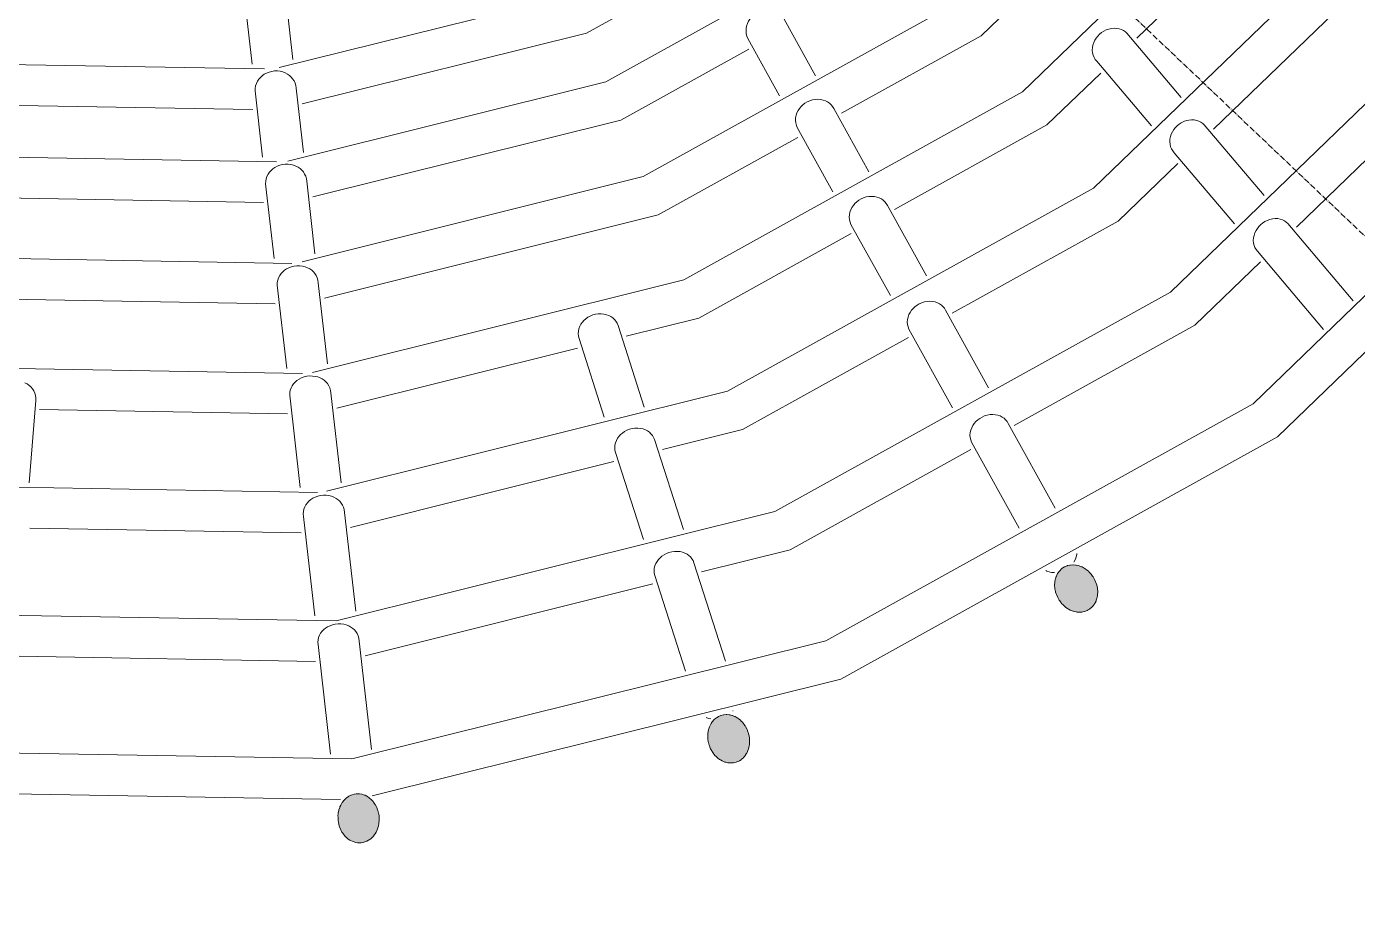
# Model space of a CAD drawing. Header units: millimetres. Extents: x -100577 to 287200, y -212120 to 238461.
# Drawn here: x 58146 to 58729, y 46492 to 46873 of the extents above; entities that cross this region are included whole.
import ezdxf

# ---------------------------------------------------------------- set-up
doc = ezdxf.new("R2010")
doc.units = ezdxf.units.MM
doc.linetypes.add('DASHDOT', pattern=[3.556, 2.54, -0.508, 0, -0.508])
for name, color, linetype, lineweight in [('02_切断（家具）', 8, 'Continuous', 18), ('11_見えがかり（家具）', 8, 'Continuous', 9), ('70_断面の位置', 6, 'DASHDOT', 9)]:
    doc.layers.add(name, color=color, linetype=linetype, lineweight=lineweight)

msp = doc.modelspace()

# ---------------------------------------------------------------- hatches: boundary and pattern name
at = {"layer": '02_切断（家具）'}
for points in [[(58613.7, 46620.59), (58613.26, 46619.96), (58613.07, 46619.67), (58612.55, 46619.11), (58612.32, 46618.86), (58611.72, 46618.36), (58611.44, 46618.14), (58610.75, 46617.73), (58610.43, 46617.54), (58609.66, 46617.24), (58609.31, 46617.1), (58608.47, 46616.92), (58608.09, 46616.83), (58607.21, 46616.78), (58606.82, 46616.76), (58605.92, 46616.84), (58605.52, 46616.88), (58604.62, 46617.1), (58604.24, 46617.19), (58603.37, 46617.54), (58603, 46617.68), (58602.18, 46618.13), (58601.84, 46618.32), (58601.08, 46618.86), (58600.78, 46619.07), (58600.1, 46619.68), (58599.84, 46619.92), (58599.21, 46620.61), (58598.98, 46620.87), (58598.39, 46621.66), (58598.18, 46621.95), (58597.66, 46622.85), (58597.48, 46623.16), (58597.05, 46624.14), (58596.9, 46624.48), (58596.58, 46625.52), (58596.47, 46625.87), (58596.27, 46626.95), (58596.21, 46627.29), (58596.15, 46628.38), (58596.13, 46628.72), (58596.2, 46629.78), (58596.22, 46630.09), (58596.42, 46631.1), (58596.48, 46631.39), (58596.8, 46632.32), (58596.89, 46632.58), (58597.31, 46633.41), (58597.43, 46633.65), (58597.93, 46634.37), (58598.06, 46634.57), (58598.65, 46635.21), (58598.81, 46635.38), (58599.5, 46635.95), (58599.69, 46636.1), (58600.48, 46636.57), (58600.7, 46636.7), (58601.58, 46637.04), (58601.82, 46637.14), (58602.78, 46637.35), (58603.04, 46637.4), (58604.03, 46637.46), (58604.31, 46637.48), (58605.32, 46637.38), (58605.61, 46637.36), (58606.61, 46637.11), (58606.89, 46637.04), (58607.85, 46636.67), (58608.13, 46636.56), (58609.02, 46636.07), (58609.29, 46635.92), (58610.1, 46635.35), (58610.35, 46635.17), (58611.06, 46634.53), (58611.29, 46634.32), (58611.94, 46633.61), (58612.16, 46633.37), (58612.75, 46632.57), (58612.95, 46632.29), (58613.47, 46631.39), (58613.65, 46631.07), (58614.08, 46630.11), (58614.23, 46629.76), (58614.54, 46628.75), (58614.66, 46628.37), (58614.85, 46627.35), (58614.92, 46626.95), (58614.98, 46625.93), (58615, 46625.52), (58614.94, 46624.55), (58614.91, 46624.15), (58614.73, 46623.23), (58614.65, 46622.85), (58614.36, 46622.01), (58614.24, 46621.65), (58613.87, 46620.92)], [(58461.24, 46554.77), (58460.78, 46554.11), (58460.58, 46553.82), (58460.06, 46553.24), (58459.83, 46552.99), (58459.21, 46552.48), (58458.94, 46552.25), (58458.24, 46551.82), (58457.93, 46551.63), (58457.16, 46551.32), (58456.81, 46551.18), (58455.98, 46550.98), (58455.61, 46550.9), (58454.75, 46550.84), (58454.36, 46550.82), (58453.49, 46550.9), (58453.1, 46550.94), (58452.24, 46551.16), (58451.86, 46551.25), (58451.02, 46551.6), (58450.67, 46551.74), (58449.89, 46552.2), (58449.56, 46552.39), (58448.85, 46552.93), (58448.55, 46553.16), (58447.92, 46553.77), (58447.66, 46554.02), (58447.08, 46554.71), (58446.85, 46554.99), (58446.32, 46555.79), (58446.12, 46556.09), (58445.65, 46557), (58445.48, 46557.33), (58445.1, 46558.32), (58444.97, 46558.67), (58444.69, 46559.73), (58444.6, 46560.09), (58444.45, 46561.18), (58444.4, 46561.55), (58444.38, 46562.65), (58444.37, 46563), (58444.48, 46564.08), (58444.52, 46564.42), (58444.75, 46565.44), (58444.82, 46565.75), (58445.17, 46566.69), (58445.27, 46566.97), (58445.71, 46567.81), (58445.84, 46568.06), (58446.35, 46568.79), (58446.49, 46569), (58447.09, 46569.65), (58447.25, 46569.84), (58447.95, 46570.42), (58448.14, 46570.58), (58448.94, 46571.06), (58449.15, 46571.19), (58450.03, 46571.55), (58450.27, 46571.65), (58451.21, 46571.86), (58451.47, 46571.92), (58452.45, 46571.99), (58452.72, 46572), (58453.71, 46571.91), (58453.98, 46571.88), (58454.95, 46571.64), (58455.22, 46571.57), (58456.15, 46571.19), (58456.41, 46571.08), (58457.27, 46570.58), (58457.52, 46570.43), (58458.29, 46569.84), (58458.53, 46569.66), (58459.21, 46569.01), (58459.42, 46568.8), (58460.03, 46568.07), (58460.22, 46567.84), (58460.78, 46567), (58460.96, 46566.73), (58461.44, 46565.8), (58461.6, 46565.49), (58461.98, 46564.5), (58462.11, 46564.15), (58462.38, 46563.11), (58462.48, 46562.73), (58462.62, 46561.67), (58462.68, 46561.27), (58462.7, 46560.22), (58462.7, 46559.82), (58462.6, 46558.81), (58462.56, 46558.41), (58462.34, 46557.46), (58462.25, 46557.07), (58461.94, 46556.22), (58461.81, 46555.85), (58461.41, 46555.09)], [(58295.47, 46536.13), (58296.21, 46535.61), (58296.42, 46535.46), (58297.11, 46534.85), (58297.31, 46534.67), (58297.95, 46533.93), (58298.14, 46533.71), (58298.72, 46532.87), (58298.9, 46532.61), (58299.39, 46531.67), (58299.54, 46531.36), (58299.93, 46530.35), (58300.06, 46530.01), (58300.32, 46528.94), (58300.42, 46528.58), (58300.56, 46527.5), (58300.61, 46527.11), (58300.62, 46526.04), (58300.63, 46525.65), (58300.52, 46524.62), (58300.49, 46524.23), (58300.28, 46523.27), (58300.19, 46522.89), (58299.9, 46522.01), (58299.77, 46521.66), (58299.4, 46520.87), (58299.25, 46520.55), (58298.81, 46519.83), (58298.62, 46519.53), (58298.08, 46518.86), (58297.85, 46518.58), (58297.22, 46517.98), (58296.94, 46517.72), (58296.24, 46517.22), (58295.92, 46517), (58295.15, 46516.62), (58294.8, 46516.45), (58293.98, 46516.19), (58293.61, 46516.08), (58292.77, 46515.96), (58292.39, 46515.91), (58291.54, 46515.93), (58291.15, 46515.94), (58290.33, 46516.1), (58289.95, 46516.17), (58289.17, 46516.45), (58288.81, 46516.57), (58288.08, 46516.95), (58287.76, 46517.12), (58287.09, 46517.58), (58286.81, 46517.78), (58286.18, 46518.34), (58285.92, 46518.58), (58285.33, 46519.26), (58285.09, 46519.53), (58284.55, 46520.32), (58284.33, 46520.64), (58283.87, 46521.53), (58283.69, 46521.88), (58283.31, 46522.87), (58283.17, 46523.24), (58282.91, 46524.28), (58282.81, 46524.67), (58282.67, 46525.75), (58282.62, 46526.14), (58282.61, 46527.23), (58282.6, 46527.6), (58282.71, 46528.66), (58282.74, 46529.02), (58282.97, 46530.03), (58283.04, 46530.36), (58283.36, 46531.3), (58283.46, 46531.59), (58283.86, 46532.44), (58283.98, 46532.7), (58284.47, 46533.48), (58284.61, 46533.72), (58285.21, 46534.46), (58285.38, 46534.67), (58286.09, 46535.34), (58286.29, 46535.52), (58287.08, 46536.09), (58287.31, 46536.24), (58288.19, 46536.68), (58288.43, 46536.8), (58289.36, 46537.09), (58289.62, 46537.17), (58290.58, 46537.3), (58290.84, 46537.34), (58291.81, 46537.31), (58292.08, 46537.3), (58293.02, 46537.13), (58293.28, 46537.08), (58294.17, 46536.76), (58294.42, 46536.68), (58295.24, 46536.25)]]:
    msp.add_hatch(color=8, dxfattribs=at).paths.add_polyline_path(points)

# ---------------------------------------------------------------- linework, layer by layer
for points in [[(58613.7, 46620.59), (58613.26, 46619.96), (58613.07, 46619.67), (58612.55, 46619.11), (58612.32, 46618.86), (58611.72, 46618.36), (58611.44, 46618.14), (58610.75, 46617.73), (58610.43, 46617.54), (58609.66, 46617.24), (58609.31, 46617.1), (58608.47, 46616.92), (58608.09, 46616.83), (58607.21, 46616.78), (58606.82, 46616.76), (58605.92, 46616.84), (58605.52, 46616.88), (58604.62, 46617.1), (58604.24, 46617.19), (58603.37, 46617.54), (58603, 46617.68), (58602.18, 46618.13), (58601.84, 46618.32), (58601.08, 46618.86), (58600.78, 46619.07), (58600.1, 46619.68), (58599.84, 46619.92), (58599.21, 46620.61), (58598.98, 46620.87), (58598.39, 46621.66), (58598.18, 46621.95), (58597.66, 46622.85), (58597.48, 46623.16), (58597.05, 46624.14), (58596.9, 46624.48), (58596.58, 46625.52), (58596.47, 46625.87), (58596.27, 46626.95), (58596.21, 46627.29), (58596.15, 46628.38), (58596.13, 46628.72), (58596.2, 46629.78), (58596.22, 46630.09), (58596.42, 46631.1), (58596.48, 46631.39), (58596.8, 46632.32), (58596.89, 46632.58), (58597.31, 46633.41), (58597.43, 46633.65), (58597.93, 46634.37), (58598.06, 46634.57), (58598.65, 46635.21), (58598.81, 46635.38), (58599.5, 46635.95), (58599.69, 46636.1), (58600.48, 46636.57), (58600.7, 46636.7), (58601.58, 46637.04), (58601.82, 46637.14), (58602.78, 46637.35), (58603.04, 46637.4), (58604.03, 46637.46), (58604.31, 46637.48), (58605.32, 46637.38), (58605.61, 46637.36), (58606.61, 46637.11), (58606.89, 46637.04), (58607.85, 46636.67), (58608.13, 46636.56), (58609.02, 46636.07), (58609.29, 46635.92), (58610.1, 46635.35), (58610.35, 46635.17), (58611.06, 46634.53), (58611.29, 46634.32), (58611.94, 46633.61), (58612.16, 46633.37), (58612.75, 46632.57), (58612.95, 46632.29), (58613.47, 46631.39), (58613.65, 46631.07), (58614.08, 46630.11), (58614.23, 46629.76), (58614.54, 46628.75), (58614.66, 46628.37), (58614.85, 46627.35), (58614.92, 46626.95), (58614.98, 46625.93), (58615, 46625.52), (58614.94, 46624.55), (58614.91, 46624.15), (58614.73, 46623.23), (58614.65, 46622.85), (58614.36, 46622.01), (58614.24, 46621.65), (58613.87, 46620.92), (58613.7, 46620.59)], [(58461.24, 46554.77), (58460.78, 46554.11), (58460.58, 46553.82), (58460.06, 46553.24), (58459.83, 46552.99), (58459.21, 46552.48), (58458.94, 46552.25), (58458.24, 46551.82), (58457.93, 46551.63), (58457.16, 46551.32), (58456.81, 46551.18), (58455.98, 46550.98), (58455.61, 46550.9), (58454.75, 46550.84), (58454.36, 46550.82), (58453.49, 46550.9), (58453.1, 46550.94), (58452.24, 46551.16), (58451.86, 46551.25), (58451.02, 46551.6), (58450.67, 46551.74), (58449.89, 46552.2), (58449.56, 46552.39), (58448.85, 46552.93), (58448.55, 46553.16), (58447.92, 46553.77), (58447.66, 46554.02), (58447.08, 46554.71), (58446.85, 46554.99), (58446.32, 46555.79), (58446.12, 46556.09), (58445.65, 46557), (58445.48, 46557.33), (58445.1, 46558.32), (58444.97, 46558.67), (58444.69, 46559.73), (58444.6, 46560.09), (58444.45, 46561.18), (58444.4, 46561.55), (58444.38, 46562.65), (58444.37, 46563), (58444.48, 46564.08), (58444.52, 46564.42), (58444.75, 46565.44), (58444.82, 46565.75), (58445.17, 46566.69), (58445.27, 46566.97), (58445.71, 46567.81), (58445.84, 46568.06), (58446.35, 46568.79), (58446.49, 46569), (58447.09, 46569.65), (58447.25, 46569.84), (58447.95, 46570.42), (58448.14, 46570.58), (58448.94, 46571.06), (58449.15, 46571.19), (58450.03, 46571.55), (58450.27, 46571.65), (58451.21, 46571.86), (58451.47, 46571.92), (58452.45, 46571.99), (58452.72, 46572), (58453.71, 46571.91), (58453.98, 46571.88), (58454.95, 46571.64), (58455.22, 46571.57), (58456.15, 46571.19), (58456.41, 46571.08), (58457.27, 46570.58), (58457.52, 46570.43), (58458.29, 46569.84), (58458.53, 46569.66), (58459.21, 46569.01), (58459.42, 46568.8), (58460.03, 46568.07), (58460.22, 46567.84), (58460.78, 46567), (58460.96, 46566.73), (58461.44, 46565.8), (58461.6, 46565.49), (58461.98, 46564.5), (58462.11, 46564.15), (58462.38, 46563.11), (58462.48, 46562.73), (58462.62, 46561.67), (58462.68, 46561.27), (58462.7, 46560.22), (58462.7, 46559.82), (58462.6, 46558.81), (58462.56, 46558.41), (58462.34, 46557.46), (58462.25, 46557.07), (58461.94, 46556.22), (58461.81, 46555.85), (58461.41, 46555.09), (58461.24, 46554.77)], [(58295.47, 46536.13), (58296.21, 46535.61), (58296.42, 46535.46), (58297.11, 46534.85), (58297.31, 46534.67), (58297.95, 46533.93), (58298.14, 46533.71), (58298.72, 46532.87), (58298.9, 46532.61), (58299.39, 46531.67), (58299.54, 46531.36), (58299.93, 46530.35), (58300.06, 46530.01), (58300.32, 46528.94), (58300.42, 46528.58), (58300.56, 46527.5), (58300.61, 46527.11), (58300.62, 46526.04), (58300.63, 46525.65), (58300.52, 46524.62), (58300.49, 46524.23), (58300.28, 46523.27), (58300.19, 46522.89), (58299.9, 46522.01), (58299.77, 46521.66), (58299.4, 46520.87), (58299.25, 46520.55), (58298.81, 46519.83), (58298.62, 46519.53), (58298.08, 46518.86), (58297.85, 46518.58), (58297.22, 46517.98), (58296.94, 46517.72), (58296.24, 46517.22), (58295.92, 46517), (58295.15, 46516.62), (58294.8, 46516.45), (58293.98, 46516.19), (58293.61, 46516.08), (58292.77, 46515.96), (58292.39, 46515.91), (58291.54, 46515.93), (58291.15, 46515.94), (58290.33, 46516.1), (58289.95, 46516.17), (58289.17, 46516.45), (58288.81, 46516.57), (58288.08, 46516.95), (58287.76, 46517.12), (58287.09, 46517.58), (58286.81, 46517.78), (58286.18, 46518.34), (58285.92, 46518.58), (58285.33, 46519.26), (58285.09, 46519.53), (58284.55, 46520.32), (58284.33, 46520.64), (58283.87, 46521.53), (58283.69, 46521.88), (58283.31, 46522.87), (58283.17, 46523.24), (58282.91, 46524.28), (58282.81, 46524.67), (58282.67, 46525.75), (58282.62, 46526.14), (58282.61, 46527.23), (58282.6, 46527.6), (58282.71, 46528.66), (58282.74, 46529.02), (58282.97, 46530.03), (58283.04, 46530.36), (58283.36, 46531.3), (58283.46, 46531.59), (58283.86, 46532.44), (58283.98, 46532.7), (58284.47, 46533.48), (58284.61, 46533.72), (58285.21, 46534.46), (58285.38, 46534.67), (58286.09, 46535.34), (58286.29, 46535.52), (58287.08, 46536.09), (58287.31, 46536.24), (58288.19, 46536.68), (58288.43, 46536.8), (58289.36, 46537.09), (58289.62, 46537.17), (58290.58, 46537.3), (58290.84, 46537.34), (58291.81, 46537.31), (58292.08, 46537.3), (58293.02, 46537.13), (58293.28, 46537.08), (58294.17, 46536.76), (58294.42, 46536.68), (58295.24, 46536.25), (58295.47, 46536.13)]]:
    msp.add_lwpolyline(points, dxfattribs=at)
at = {"layer": '11_見えがかり（家具）'}
for points in [[(57386.24, 47487.06), (57382.51, 47273.36), (57434.21, 47065.97), (57537.83, 46879.04), (57686.3, 46725.29), (57869.51, 46615.22), (58074.96, 46556.3), (58288.66, 46552.57), (58496.04, 46604.28), (58682.97, 46707.9), (58836.72, 46856.37), (58946.8, 47039.57), (59005.71, 47245.02), (59009.44, 47458.72), (58957.74, 47666.11), (58854.12, 47853.04), (58705.65, 48006.78)], [(58256.84, 46854.9), (58384.76, 46886.79), (58502.36, 46951.98), (58597.07, 47043.43)], [(58260.65, 46814.03), (58399.75, 46848.72), (58526.7, 46919.09), (58629.24, 47018.1)], [(58266.91, 46770.02), (58416.1, 46807.22), (58553.24, 46883.23), (58664.71, 46990.88)], [(58672.28, 46973.38), (58563.94, 46868.76), (58502.9, 46834.93)], [(57877.3, 46961.74), (57990.58, 46893.67), (58119.84, 46856.61), (58250.46, 46854.33)], [(58271.38, 46721.64), (58433.85, 46762.15), (58582.05, 46844.29), (58702.52, 46960.63)], [(58710.07, 46943.12), (58632.05, 46867.77)], [(57851.62, 46929.83), (57974.27, 46856.14), (58113.79, 46816.14), (58255.67, 46813.66)], [(58277.52, 46669.63), (58453.06, 46713.4), (58613.21, 46802.17), (58743.66, 46928.15)], [(58751.08, 46910.5), (58665.69, 46828.04)], [(58442.85, 46898.58), (58391.35, 46870.04), (58266.93, 46839.02)], [(57726.03, 46771.72), (57893.74, 46670.95), (58083.94, 46616.41), (58281.78, 46612.96), (58473.77, 46660.82), (58646.83, 46756.75), (58787.57, 46892.67)], [(57824.42, 46894.59), (57956.48, 46815.24), (58107.2, 46772.02), (58262.41, 46769.31)], [(58244.99, 46856.42), (58242.1, 46881.81)], [(58260.05, 46883.1), (58262.86, 46858.46)], [(58461.24, 46869.73), (58461.12, 46870.84), (58461.17, 46871.98), (58461.38, 46873.1), (58461.75, 46874.18), (58462.24, 46875.2), (58462.84, 46876.12), (58463.52, 46876.94), (58464.29, 46877.69), (58465.19, 46878.38), (58466.19, 46878.99), (58467.29, 46879.49), (58468.45, 46879.85), (58469.66, 46880.07), (58470.87, 46880.13), (58472.04, 46880.04), (58473.16, 46879.8), (58474.2, 46879.44), (58475.12, 46878.96), (58475.93, 46878.39), (58476.66, 46877.74), (58477.31, 46876.96), (58477.86, 46876.07), (58491.57, 46851.33)], [(58795.3, 46875.33), (58701.96, 46785.19)], [(58475.83, 46842.61), (58461.94, 46867.67), (58461.52, 46868.66), (58461.24, 46869.73)], [(58612.74, 46861.36), (58612.63, 46862.48), (58612.69, 46863.63), (58612.9, 46864.76), (58613.26, 46865.86), (58613.75, 46866.89), (58614.34, 46867.84), (58615, 46868.69), (58615.76, 46869.47), (58616.63, 46870.19), (58617.61, 46870.83), (58618.68, 46871.37), (58619.81, 46871.77), (58620.98, 46872.03), (58622.16, 46872.13), (58623.3, 46872.07), (58624.38, 46871.87), (58625.38, 46871.53), (58626.28, 46871.08), (58627.07, 46870.54), (58627.76, 46869.9), (58651.47, 46841.9)], [(58462.34, 46863), (58406.35, 46831.97), (58271.56, 46798.36)], [(57793.61, 46857.07), (57937.17, 46770.82), (58100.04, 46724.12), (58267.08, 46721.2)], [(58638.51, 46829.38), (58614.56, 46857.68), (58613.93, 46858.44), (58613.4, 46859.32), (58613, 46860.3), (58612.74, 46861.36)], [(58245.35, 46836.57), (58117.18, 46838.8), (58060.59, 46855.03)], [(58249.63, 46815.76), (58246.33, 46844.71), (58246.35, 46845.83), (58246.54, 46846.93), (58246.88, 46847.98), (58247.36, 46848.96), (58247.96, 46849.84), (58248.63, 46850.62), (58249.4, 46851.33), (58250.3, 46851.97), (58251.32, 46852.52), (58252.43, 46852.96), (58253.62, 46853.27), (58254.84, 46853.43), (58256.08, 46853.43), (58257.29, 46853.29), (58258.45, 46853), (58259.52, 46852.59), (58260.48, 46852.07), (58261.33, 46851.48), (58262.09, 46850.79), (58262.77, 46850), (58263.36, 46849.09), (58263.82, 46848.09), (58264.13, 46847.03), (58264.28, 46845.92), (58267.49, 46817.8)], [(58616.29, 46852.55), (58592.75, 46829.82), (58526.05, 46792.85)], [(58845.73, 46840.26), (58693.68, 46693.43), (58502.64, 46587.53), (58297.54, 46536.39)], [(58482.87, 46830.72), (58482.76, 46831.83), (58482.82, 46832.95), (58483.05, 46834.07), (58483.42, 46835.14), (58483.92, 46836.14), (58484.53, 46837.06), (58485.21, 46837.88), (58485.99, 46838.62), (58486.89, 46839.31), (58487.89, 46839.91), (58488.99, 46840.4), (58490.16, 46840.77), (58491.36, 46840.99), (58492.56, 46841.05), (58493.74, 46840.96), (58494.85, 46840.73), (58495.88, 46840.36), (58496.8, 46839.89), (58497.6, 46839.33), (58498.32, 46838.68), (58498.96, 46837.91), (58499.5, 46837.03), (58514.85, 46809.33)], [(58499.11, 46800.61), (58483.55, 46828.68), (58483.14, 46829.66), (58482.87, 46830.72)], [(58646.62, 46821.36), (58646.52, 46822.47), (58646.59, 46823.6), (58646.81, 46824.73), (58647.18, 46825.83), (58647.67, 46826.85), (58648.26, 46827.8), (58648.93, 46828.64), (58649.69, 46829.42), (58650.56, 46830.14), (58651.54, 46830.78), (58652.61, 46831.31), (58653.74, 46831.72), (58654.9, 46831.98), (58656.07, 46832.09), (58657.21, 46832.04), (58658.29, 46831.84), (58659.28, 46831.51), (58660.17, 46831.06), (58660.94, 46830.53), (58661.63, 46829.9), (58687.75, 46799.05)], [(58483.79, 46824.33), (58422.7, 46790.47), (58276.75, 46754.08)], [(57760.46, 46816.39), (57916.27, 46722.77), (58092.29, 46672.3), (58273.66, 46669.13)], [(58674.79, 46786.53), (58648.4, 46817.71), (58647.78, 46818.46), (58647.26, 46819.33), (58646.87, 46820.3), (58646.62, 46821.36)], [(58249.99, 46795.91), (58111.13, 46798.33), (58049.39, 46816.04)], [(58254.68, 46771.45), (58250.96, 46804.1), (58250.99, 46805.21), (58251.19, 46806.29), (58251.54, 46807.33), (58252.03, 46808.29), (58252.62, 46809.16), (58253.31, 46809.93), (58254.09, 46810.63), (58254.99, 46811.25), (58256.01, 46811.8), (58257.12, 46812.23), (58258.31, 46812.53), (58259.54, 46812.68), (58260.78, 46812.68), (58261.99, 46812.53), (58263.14, 46812.24), (58264.2, 46811.83), (58265.16, 46811.32), (58266.01, 46810.73), (58266.76, 46810.05), (58267.44, 46809.26), (58268.02, 46808.36), (58268.47, 46807.37), (58268.78, 46806.32), (58268.92, 46805.22), (58272.53, 46773.48)], [(58650.03, 46812.92), (58623.92, 46787.71), (58551.38, 46747.49)], [(58506.36, 46788.36), (58506.27, 46789.46), (58506.34, 46790.58), (58506.57, 46791.68), (58506.95, 46792.74), (58507.46, 46793.74), (58508.07, 46794.65), (58508.76, 46795.46), (58509.55, 46796.2), (58510.45, 46796.88), (58511.45, 46797.48), (58512.55, 46797.97), (58513.72, 46798.33), (58514.92, 46798.55), (58516.12, 46798.61), (58517.29, 46798.53), (58518.4, 46798.3), (58519.42, 46797.94), (58520.33, 46797.47), (58521.12, 46796.92), (58521.83, 46796.28), (58522.46, 46795.51), (58522.99, 46794.64), (58540.03, 46763.9)], [(58524.3, 46755.18), (58507.02, 46786.34), (58506.62, 46787.31), (58506.36, 46788.36)], [(58683.15, 46778.21), (58683.07, 46779.31), (58683.14, 46780.44), (58683.37, 46781.56), (58683.75, 46782.65), (58684.24, 46783.67), (58684.84, 46784.61), (58685.52, 46785.45), (58686.28, 46786.23), (58687.15, 46786.95), (58688.13, 46787.59), (58689.19, 46788.12), (58690.32, 46788.53), (58691.48, 46788.79), (58692.65, 46788.9), (58693.78, 46788.86), (58694.85, 46788.67), (58695.83, 46788.34), (58696.71, 46787.9), (58697.48, 46787.38), (58698.16, 46786.75), (58726.76, 46752.96)], [(58507.08, 46782.33), (58440.45, 46745.4), (58408.64, 46737.47)], [(58713.8, 46740.45), (58684.89, 46774.59), (58684.29, 46775.34), (58683.78, 46776.2), (58683.39, 46777.16), (58683.15, 46778.21)], [(58255.06, 46751.59), (58104.54, 46754.22), (58037.4, 46773.47)], [(58686.21, 46769.97), (58657.53, 46742.28), (58578.4, 46698.42)], [(58260.16, 46723.32), (58256.01, 46759.82), (58256.04, 46760.92), (58256.25, 46761.99), (58256.61, 46763.01), (58257.11, 46763.96), (58257.71, 46764.82), (58258.4, 46765.58), (58259.19, 46766.26), (58260.09, 46766.88), (58261.11, 46767.41), (58262.23, 46767.83), (58263.42, 46768.12), (58264.65, 46768.27), (58265.89, 46768.27), (58267.1, 46768.11), (58268.25, 46767.82), (58269.31, 46767.41), (58270.27, 46766.9), (58271.1, 46766.32), (58271.85, 46765.64), (58272.52, 46764.86), (58273.1, 46763.97), (58273.54, 46762.99), (58273.84, 46761.95), (58273.97, 46760.86), (58278.01, 46725.35)], [(58531.69, 46743.63), (58531.77, 46744.73), (58532.01, 46745.83), (58532.4, 46746.88), (58532.92, 46747.87), (58533.54, 46748.77), (58534.24, 46749.58), (58535.02, 46750.31), (58535.93, 46750.99), (58536.94, 46751.58), (58538.04, 46752.07), (58539.2, 46752.43), (58540.4, 46752.65), (58541.6, 46752.72), (58542.76, 46752.63), (58543.86, 46752.41), (58544.87, 46752.05), (58545.78, 46751.59), (58546.57, 46751.05), (58547.26, 46750.41), (58547.89, 46749.65), (58548.41, 46748.79), (58567.19, 46714.9)], [(58387.76, 46739.66), (58388, 46740.74), (58388.38, 46741.77), (58388.9, 46742.73), (58389.52, 46743.61), (58390.22, 46744.38), (58391.01, 46745.08), (58391.93, 46745.72), (58392.95, 46746.28), (58394.07, 46746.73), (58395.26, 46747.05), (58396.48, 46747.23), (58397.7, 46747.25), (58398.89, 46747.13), (58400.02, 46746.87), (58401.06, 46746.49), (58401.99, 46746), (58402.8, 46745.43), (58403.52, 46744.78), (58404.17, 46744.01), (58404.71, 46743.14), (58405.13, 46742.17), (58416.59, 46706.37)], [(58551.46, 46706.18), (58532.41, 46740.54), (58532.02, 46741.5), (58531.77, 46742.54), (58531.69, 46743.63)], [(58399.09, 46702), (58388.06, 46736.45), (58387.8, 46737.49), (58387.7, 46738.57), (58387.76, 46739.66)], [(58532.27, 46736.9), (58459.65, 46696.65), (58424.52, 46687.89)], [(58387.39, 46732.17), (58282.1, 46705.92)], [(58266.1, 46671.26), (58261.49, 46711.73), (58261.53, 46712.8), (58261.74, 46713.84), (58262.09, 46714.83), (58262.57, 46715.74), (58263.14, 46716.56), (58263.82, 46717.31), (58264.63, 46718.02), (58265.57, 46718.66), (58266.62, 46719.2), (58267.76, 46719.62), (58268.97, 46719.91), (58270.2, 46720.05), (58271.42, 46720.04), (58272.61, 46719.89), (58273.73, 46719.62), (58274.75, 46719.23), (58275.67, 46718.76), (58276.51, 46718.19), (58277.3, 46717.5), (58278, 46716.7), (58278.59, 46715.8), (58279.04, 46714.81), (58279.33, 46713.77), (58279.45, 46712.7)], [(58145.62, 46717.12), (58146.55, 46716.62), (58147.41, 46716.02), (58148.21, 46715.31), (58148.93, 46714.49), (58149.54, 46713.57), (58150.01, 46712.57), (58150.32, 46711.52), (58150.47, 46710.45), (58150.44, 46709.38), (58147.45, 46673.33)], [(58279.45, 46712.7), (58279.45, 46712.7), (58283.94, 46673.29)], [(58283.75, 46534.81), (58072.3, 46538.5), (57862.33, 46598.71), (57681.56, 46707.33)], [(58260.55, 46703.46), (58152.06, 46705.36)], [(58559.18, 46693.12), (58559.1, 46694.2), (58559.2, 46695.3), (58559.45, 46696.38), (58559.85, 46697.43), (58560.37, 46698.41), (58561, 46699.3), (58561.7, 46700.1), (58562.49, 46700.83), (58563.4, 46701.5), (58564.41, 46702.09), (58565.51, 46702.58), (58566.67, 46702.94), (58567.87, 46703.15), (58569.07, 46703.22), (58570.23, 46703.14), (58571.32, 46702.92), (58572.32, 46702.57), (58573.22, 46702.11), (58574, 46701.58), (58574.69, 46700.95), (58575.3, 46700.2), (58575.81, 46699.34), (58596.4, 46662.2)], [(58403.76, 46689.77), (58404, 46690.83), (58404.39, 46691.85), (58404.92, 46692.8), (58405.55, 46693.67), (58406.25, 46694.43), (58407.05, 46695.12), (58407.97, 46695.76), (58409, 46696.31), (58410.12, 46696.75), (58411.31, 46697.06), (58412.53, 46697.24), (58413.75, 46697.26), (58414.94, 46697.14), (58416.06, 46696.88), (58417.1, 46696.5), (58418.02, 46696.02), (58418.83, 46695.46), (58419.54, 46694.81), (58420.18, 46694.05), (58420.71, 46693.19), (58421.11, 46692.23), (58433.7, 46652.9)], [(58416.2, 46648.53), (58404.02, 46686.59), (58403.77, 46687.62), (58403.68, 46688.69), (58403.76, 46689.77)], [(58580.67, 46653.48), (58559.79, 46691.15), (58559.41, 46692.1), (58559.18, 46693.12)], [(58403.27, 46682.59), (58288.04, 46653.86)], [(58559.44, 46687.91), (58480.36, 46644.08), (58441.64, 46634.42)], [(58272.49, 46615.12), (58267.53, 46658.66), (58267.42, 46659.72), (58267.48, 46660.79), (58267.7, 46661.83), (58268.08, 46662.83), (58268.59, 46663.75), (58269.21, 46664.59), (58269.91, 46665.32), (58270.7, 46665.98), (58271.62, 46666.58), (58272.65, 46667.09), (58273.78, 46667.49), (58274.97, 46667.76), (58276.2, 46667.9), (58277.44, 46667.88), (58278.64, 46667.73), (58279.79, 46667.43), (58280.84, 46667.02), (58281.79, 46666.52), (58282.61, 46665.94), (58283.35, 46665.28), (58284.01, 46664.5), (58284.57, 46663.63), (58284.99, 46662.67), (58285.27, 46661.65), (58290.34, 46617.15)], [(58266.5, 46651.41), (58147.74, 46653.48)], [(58421, 46635.96), (58421.25, 46637.01), (58421.66, 46638.02), (58422.19, 46638.96), (58422.83, 46639.81), (58423.54, 46640.57), (58424.34, 46641.25), (58425.27, 46641.88), (58426.3, 46642.42), (58427.42, 46642.85), (58428.61, 46643.16), (58429.83, 46643.34), (58431.05, 46643.36), (58432.24, 46643.24), (58433.36, 46642.98), (58434.38, 46642.6), (58435.3, 46642.12), (58436.1, 46641.57), (58436.81, 46640.93), (58437.44, 46640.17), (58437.96, 46639.32), (58438.35, 46638.37), (58452.11, 46595.39)], [(58605.91, 46642.49), (58605.87, 46642.04), (58605.62, 46640.95), (58605.22, 46639.91), (58604.7, 46638.93), (58604.49, 46638.63)], [(58434.61, 46591.02), (58421.23, 46632.82), (58420.99, 46633.83), (58420.91, 46634.89), (58421, 46635.96)], [(58596.09, 46634.12), (58596, 46634.11), (58594.84, 46634.19), (58593.75, 46634.42), (58592.75, 46634.77), (58592.34, 46634.97)], [(58420.39, 46629.12), (58294.44, 46597.72)], [(58279.37, 46554.74), (58273.92, 46602.57), (58273.81, 46603.62), (58273.88, 46604.67), (58274.12, 46605.7), (58274.5, 46606.69), (58275.02, 46607.6), (58275.65, 46608.42), (58276.35, 46609.14), (58277.15, 46609.79), (58278.08, 46610.37), (58279.11, 46610.87), (58280.24, 46611.27), (58281.43, 46611.53), (58282.67, 46611.66), (58283.9, 46611.64), (58285.11, 46611.48), (58286.24, 46611.19), (58287.29, 46610.78), (58288.24, 46610.28), (58289.06, 46609.7), (58289.79, 46609.04), (58290.44, 46608.28), (58290.99, 46607.41), (58291.41, 46606.47), (58291.68, 46605.46), (58297.22, 46556.77)], [(58272.75, 46595.26), (58143.08, 46597.53)], [(58455.44, 46573.7), (58455.34, 46573.57)], [(58445.73, 46570.1), (58444.76, 46570.33), (58443.73, 46570.71), (58443.63, 46570.76)]]:
    msp.add_lwpolyline(points, dxfattribs=at)
at = {"layer": '70_断面の位置'}
msp.add_lwpolyline([(76403.21, 30015.62), (48835.97, 56169.92)], dxfattribs=at)

doc.saveas('drawing.dxf')
